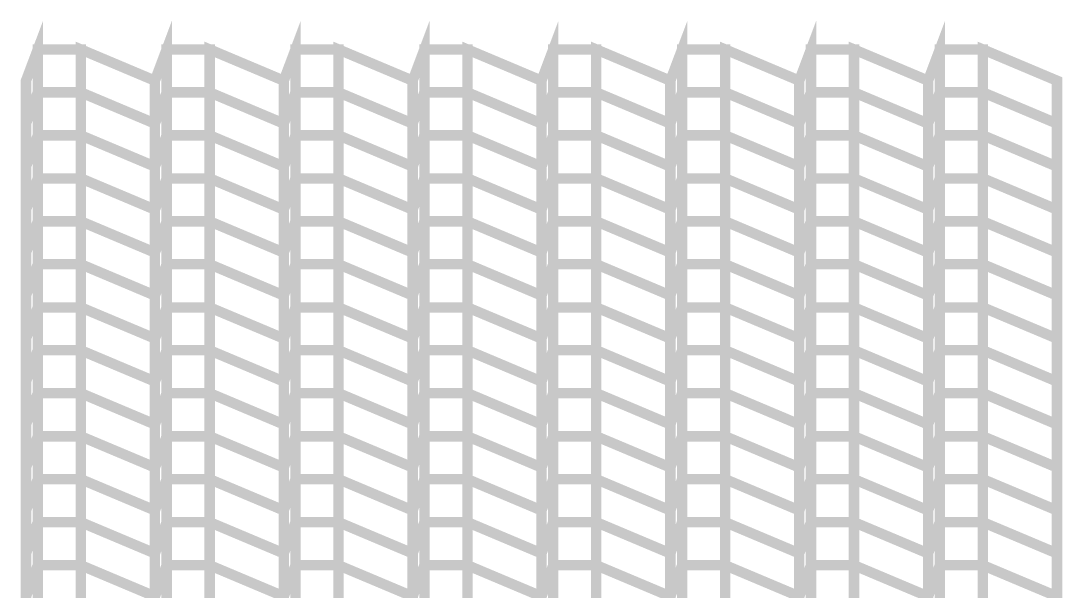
# Model space of a CAD drawing. Extents: x 0.5 to 10.7, y 0.3 to 10.6.
# Drawn here: x 7.471 to 8.863, y 9.803 to 10.565 of the extents above; entities that cross this region are included whole.
import ezdxf

# ---------------------------------------------------------------- set-up
doc = ezdxf.new("R2010")
doc.units = 0
doc.layers.get('0').update_dxf_attribs({"linetype": 'CONTINUOUS'})

msp = doc.modelspace()

# ---------------------------------------------------------------- linework, layer by layer
at = {"color": 0, "const_width": 0.013889}
for points in [[(7.47775, 10.4851), (7.49349, 10.5268), (7.49349, 10.4695), (7.47775, 10.4278), (7.47775, 10.4851)], [(7.65001, 10.4851), (7.66569, 10.5268), (7.66569, 10.4695), (7.65001, 10.4278), (7.65001, 10.4851)], [(7.82221, 10.4851), (7.83789, 10.5268), (7.83789, 10.4695), (7.82221, 10.4278), (7.82221, 10.4851)], [(7.99447, 10.4851), (8.01014, 10.5268), (8.01014, 10.4695), (7.99447, 10.4278), (7.99447, 10.4851)], [(8.16667, 10.4851), (8.18235, 10.5268), (8.18235, 10.4695), (8.16667, 10.4278), (8.16667, 10.4851)], [(8.33886, 10.4851), (8.3546, 10.5268), (8.3546, 10.4695), (8.33886, 10.4278), (8.33886, 10.4851)], [(8.51113, 10.4851), (8.52681, 10.5268), (8.52681, 10.4695), (8.51113, 10.4278), (8.51113, 10.4851)], [(8.68332, 10.4851), (8.699, 10.5268), (8.699, 10.4695), (8.68332, 10.4278), (8.68332, 10.4851)], [(7.551, 10.5268), (7.65001, 10.4851), (7.65001, 10.4278), (7.551, 10.4695), (7.551, 10.5268)], [(7.72319, 10.5268), (7.82221, 10.4851), (7.82221, 10.4278), (7.72319, 10.4695), (7.72319, 10.5268)], [(7.8954, 10.5268), (7.99447, 10.4851), (7.99447, 10.4278), (7.8954, 10.4695), (7.8954, 10.5268)], [(8.06765, 10.5268), (8.16667, 10.4851), (8.16667, 10.4278), (8.06765, 10.4695), (8.06765, 10.5268)], [(8.23986, 10.5268), (8.33886, 10.4851), (8.33886, 10.4278), (8.23986, 10.4695), (8.23986, 10.5268)], [(8.41211, 10.5268), (8.51113, 10.4851), (8.51113, 10.4278), (8.41211, 10.4695), (8.41211, 10.5268)], [(8.58431, 10.5268), (8.68332, 10.4851), (8.68332, 10.4278), (8.58431, 10.4695), (8.58431, 10.5268)], [(8.75651, 10.5268), (8.85558, 10.4851), (8.85558, 10.4278), (8.75651, 10.4695), (8.75651, 10.5268)], [(7.49349, 10.5268), (7.551, 10.5268), (7.551, 10.4695), (7.49349, 10.4695), (7.49349, 10.5268)], [(7.66569, 10.5268), (7.72319, 10.5268), (7.72319, 10.4695), (7.66569, 10.4695), (7.66569, 10.5268)], [(7.83789, 10.5268), (7.8954, 10.5268), (7.8954, 10.4695), (7.83789, 10.4695), (7.83789, 10.5268)], [(8.01014, 10.5268), (8.06765, 10.5268), (8.06765, 10.4695), (8.01014, 10.4695), (8.01014, 10.5268)], [(8.18235, 10.5268), (8.23986, 10.5268), (8.23986, 10.4695), (8.18235, 10.4695), (8.18235, 10.5268)], [(8.3546, 10.5268), (8.41211, 10.5268), (8.41211, 10.4695), (8.3546, 10.4695), (8.3546, 10.5268)], [(8.52681, 10.5268), (8.58431, 10.5268), (8.58431, 10.4695), (8.52681, 10.4695), (8.52681, 10.5268)], [(8.699, 10.5268), (8.75651, 10.5268), (8.75651, 10.4695), (8.699, 10.4695), (8.699, 10.5268)], [(7.47775, 10.4278), (7.49349, 10.4695), (7.49349, 10.4121), (7.47775, 10.3704), (7.47775, 10.4278)], [(7.65001, 10.4278), (7.66569, 10.4695), (7.66569, 10.4121), (7.65001, 10.3704), (7.65001, 10.4278)], [(7.82221, 10.4278), (7.83789, 10.4695), (7.83789, 10.4121), (7.82221, 10.3704), (7.82221, 10.4278)], [(7.99447, 10.4278), (8.01014, 10.4695), (8.01014, 10.4121), (7.99447, 10.3704), (7.99447, 10.4278)], [(8.16667, 10.4278), (8.18235, 10.4695), (8.18235, 10.4121), (8.16667, 10.3704), (8.16667, 10.4278)], [(8.33886, 10.4278), (8.3546, 10.4695), (8.3546, 10.4121), (8.33886, 10.3704), (8.33886, 10.4278)], [(8.51113, 10.4278), (8.52681, 10.4695), (8.52681, 10.4121), (8.51113, 10.3704), (8.51113, 10.4278)], [(8.68332, 10.4278), (8.699, 10.4695), (8.699, 10.4121), (8.68332, 10.3704), (8.68332, 10.4278)], [(7.551, 10.4695), (7.65001, 10.4278), (7.65001, 10.3704), (7.551, 10.4121), (7.551, 10.4695)], [(7.72319, 10.4695), (7.82221, 10.4278), (7.82221, 10.3704), (7.72319, 10.4121), (7.72319, 10.4695)], [(7.8954, 10.4695), (7.99447, 10.4278), (7.99447, 10.3704), (7.8954, 10.4121), (7.8954, 10.4695)], [(8.06765, 10.4695), (8.16667, 10.4278), (8.16667, 10.3704), (8.06765, 10.4121), (8.06765, 10.4695)], [(8.23986, 10.4695), (8.33886, 10.4278), (8.33886, 10.3704), (8.23986, 10.4121), (8.23986, 10.4695)], [(8.41211, 10.4695), (8.51113, 10.4278), (8.51113, 10.3704), (8.41211, 10.4121), (8.41211, 10.4695)], [(8.58431, 10.4695), (8.68332, 10.4278), (8.68332, 10.3704), (8.58431, 10.4121), (8.58431, 10.4695)], [(8.75651, 10.4695), (8.85558, 10.4278), (8.85558, 10.3704), (8.75651, 10.4121), (8.75651, 10.4695)], [(7.49349, 10.4695), (7.551, 10.4695), (7.551, 10.4121), (7.49349, 10.4121), (7.49349, 10.4695)], [(7.66569, 10.4695), (7.72319, 10.4695), (7.72319, 10.4121), (7.66569, 10.4121), (7.66569, 10.4695)], [(7.83789, 10.4695), (7.8954, 10.4695), (7.8954, 10.4121), (7.83789, 10.4121), (7.83789, 10.4695)], [(8.01014, 10.4695), (8.06765, 10.4695), (8.06765, 10.4121), (8.01014, 10.4121), (8.01014, 10.4695)], [(8.18235, 10.4695), (8.23986, 10.4695), (8.23986, 10.4121), (8.18235, 10.4121), (8.18235, 10.4695)], [(8.3546, 10.4695), (8.41211, 10.4695), (8.41211, 10.4121), (8.3546, 10.4121), (8.3546, 10.4695)], [(8.52681, 10.4695), (8.58431, 10.4695), (8.58431, 10.4121), (8.52681, 10.4121), (8.52681, 10.4695)], [(8.699, 10.4695), (8.75651, 10.4695), (8.75651, 10.4121), (8.699, 10.4121), (8.699, 10.4695)], [(7.47775, 10.3704), (7.49349, 10.4121), (7.49349, 10.3546), (7.47775, 10.3129), (7.47775, 10.3704)], [(7.65001, 10.3704), (7.66569, 10.4121), (7.66569, 10.3546), (7.65001, 10.3129), (7.65001, 10.3704)], [(7.82221, 10.3704), (7.83789, 10.4121), (7.83789, 10.3546), (7.82221, 10.3129), (7.82221, 10.3704)], [(7.99447, 10.3704), (8.01014, 10.4121), (8.01014, 10.3546), (7.99447, 10.3129), (7.99447, 10.3704)], [(8.16667, 10.3704), (8.18235, 10.4121), (8.18235, 10.3546), (8.16667, 10.3129), (8.16667, 10.3704)], [(8.33886, 10.3704), (8.3546, 10.4121), (8.3546, 10.3546), (8.33886, 10.3129), (8.33886, 10.3704)], [(8.51113, 10.3704), (8.52681, 10.4121), (8.52681, 10.3546), (8.51113, 10.3129), (8.51113, 10.3704)], [(8.68332, 10.3704), (8.699, 10.4121), (8.699, 10.3546), (8.68332, 10.3129), (8.68332, 10.3704)], [(7.49349, 10.4121), (7.551, 10.4121), (7.551, 10.3546), (7.49349, 10.3546), (7.49349, 10.4121)], [(7.551, 10.4121), (7.65001, 10.3704), (7.65001, 10.3129), (7.551, 10.3546), (7.551, 10.4121)], [(7.66569, 10.4121), (7.72319, 10.4121), (7.72319, 10.3546), (7.66569, 10.3546), (7.66569, 10.4121)], [(7.72319, 10.4121), (7.82221, 10.3704), (7.82221, 10.3129), (7.72319, 10.3546), (7.72319, 10.4121)], [(7.83789, 10.4121), (7.8954, 10.4121), (7.8954, 10.3546), (7.83789, 10.3546), (7.83789, 10.4121)], [(7.8954, 10.4121), (7.99447, 10.3704), (7.99447, 10.3129), (7.8954, 10.3546), (7.8954, 10.4121)], [(8.01014, 10.4121), (8.06765, 10.4121), (8.06765, 10.3546), (8.01014, 10.3546), (8.01014, 10.4121)], [(8.06765, 10.4121), (8.16667, 10.3704), (8.16667, 10.3129), (8.06765, 10.3546), (8.06765, 10.4121)], [(8.18235, 10.4121), (8.23986, 10.4121), (8.23986, 10.3546), (8.18235, 10.3546), (8.18235, 10.4121)], [(8.23986, 10.4121), (8.33886, 10.3704), (8.33886, 10.3129), (8.23986, 10.3546), (8.23986, 10.4121)], [(8.3546, 10.4121), (8.41211, 10.4121), (8.41211, 10.3546), (8.3546, 10.3546), (8.3546, 10.4121)], [(8.41211, 10.4121), (8.51113, 10.3704), (8.51113, 10.3129), (8.41211, 10.3546), (8.41211, 10.4121)], [(8.52681, 10.4121), (8.58431, 10.4121), (8.58431, 10.3546), (8.52681, 10.3546), (8.52681, 10.4121)], [(8.58431, 10.4121), (8.68332, 10.3704), (8.68332, 10.3129), (8.58431, 10.3546), (8.58431, 10.4121)], [(8.699, 10.4121), (8.75651, 10.4121), (8.75651, 10.3546), (8.699, 10.3546), (8.699, 10.4121)], [(8.75651, 10.4121), (8.85558, 10.3704), (8.85558, 10.3129), (8.75651, 10.3546), (8.75651, 10.4121)], [(7.47775, 10.3129), (7.49349, 10.3546), (7.49349, 10.2972), (7.47775, 10.2555), (7.47775, 10.3129)], [(7.65001, 10.3129), (7.66569, 10.3546), (7.66569, 10.2972), (7.65001, 10.2555), (7.65001, 10.3129)], [(7.82221, 10.3129), (7.83789, 10.3546), (7.83789, 10.2972), (7.82221, 10.2555), (7.82221, 10.3129)], [(7.99447, 10.3129), (8.01014, 10.3546), (8.01014, 10.2972), (7.99447, 10.2555), (7.99447, 10.3129)], [(8.16667, 10.3129), (8.18235, 10.3546), (8.18235, 10.2972), (8.16667, 10.2555), (8.16667, 10.3129)], [(8.33886, 10.3129), (8.3546, 10.3546), (8.3546, 10.2972), (8.33886, 10.2555), (8.33886, 10.3129)], [(8.51113, 10.3129), (8.52681, 10.3546), (8.52681, 10.2972), (8.51113, 10.2555), (8.51113, 10.3129)], [(8.68332, 10.3129), (8.699, 10.3546), (8.699, 10.2972), (8.68332, 10.2555), (8.68332, 10.3129)], [(7.49349, 10.3546), (7.551, 10.3546), (7.551, 10.2972), (7.49349, 10.2972), (7.49349, 10.3546)], [(7.551, 10.3546), (7.65001, 10.3129), (7.65001, 10.2555), (7.551, 10.2972), (7.551, 10.3546)], [(7.66569, 10.3546), (7.72319, 10.3546), (7.72319, 10.2972), (7.66569, 10.2972), (7.66569, 10.3546)], [(7.72319, 10.3546), (7.82221, 10.3129), (7.82221, 10.2555), (7.72319, 10.2972), (7.72319, 10.3546)], [(7.83789, 10.3546), (7.8954, 10.3546), (7.8954, 10.2972), (7.83789, 10.2972), (7.83789, 10.3546)], [(7.8954, 10.3546), (7.99447, 10.3129), (7.99447, 10.2555), (7.8954, 10.2972), (7.8954, 10.3546)], [(8.01014, 10.3546), (8.06765, 10.3546), (8.06765, 10.2972), (8.01014, 10.2972), (8.01014, 10.3546)], [(8.06765, 10.3546), (8.16667, 10.3129), (8.16667, 10.2555), (8.06765, 10.2972), (8.06765, 10.3546)], [(8.18235, 10.3546), (8.23986, 10.3546), (8.23986, 10.2972), (8.18235, 10.2972), (8.18235, 10.3546)], [(8.23986, 10.3546), (8.33886, 10.3129), (8.33886, 10.2555), (8.23986, 10.2972), (8.23986, 10.3546)], [(8.3546, 10.3546), (8.41211, 10.3546), (8.41211, 10.2972), (8.3546, 10.2972), (8.3546, 10.3546)], [(8.41211, 10.3546), (8.51113, 10.3129), (8.51113, 10.2555), (8.41211, 10.2972), (8.41211, 10.3546)], [(8.52681, 10.3546), (8.58431, 10.3546), (8.58431, 10.2972), (8.52681, 10.2972), (8.52681, 10.3546)], [(8.58431, 10.3546), (8.68332, 10.3129), (8.68332, 10.2555), (8.58431, 10.2972), (8.58431, 10.3546)], [(8.699, 10.3546), (8.75651, 10.3546), (8.75651, 10.2972), (8.699, 10.2972), (8.699, 10.3546)], [(8.75651, 10.3546), (8.85558, 10.3129), (8.85558, 10.2555), (8.75651, 10.2972), (8.75651, 10.3546)], [(7.47775, 10.2555), (7.49349, 10.2972), (7.49349, 10.2399), (7.47775, 10.1982), (7.47775, 10.2555)], [(7.65001, 10.2555), (7.66569, 10.2972), (7.66569, 10.2399), (7.65001, 10.1982), (7.65001, 10.2555)], [(7.82221, 10.2555), (7.83789, 10.2972), (7.83789, 10.2399), (7.82221, 10.1982), (7.82221, 10.2555)], [(7.99447, 10.2555), (8.01014, 10.2972), (8.01014, 10.2399), (7.99447, 10.1982), (7.99447, 10.2555)], [(8.16667, 10.2555), (8.18235, 10.2972), (8.18235, 10.2399), (8.16667, 10.1982), (8.16667, 10.2555)], [(8.33886, 10.2555), (8.3546, 10.2972), (8.3546, 10.2399), (8.33886, 10.1982), (8.33886, 10.2555)], [(8.51113, 10.2555), (8.52681, 10.2972), (8.52681, 10.2399), (8.51113, 10.1982), (8.51113, 10.2555)], [(8.68332, 10.2555), (8.699, 10.2972), (8.699, 10.2399), (8.68332, 10.1982), (8.68332, 10.2555)], [(7.49349, 10.2972), (7.551, 10.2972), (7.551, 10.2399), (7.49349, 10.2399), (7.49349, 10.2972)], [(7.551, 10.2972), (7.65001, 10.2555), (7.65001, 10.1982), (7.551, 10.2399), (7.551, 10.2972)], [(7.66569, 10.2972), (7.72319, 10.2972), (7.72319, 10.2399), (7.66569, 10.2399), (7.66569, 10.2972)], [(7.72319, 10.2972), (7.82221, 10.2555), (7.82221, 10.1982), (7.72319, 10.2399), (7.72319, 10.2972)], [(7.83789, 10.2972), (7.8954, 10.2972), (7.8954, 10.2399), (7.83789, 10.2399), (7.83789, 10.2972)], [(7.8954, 10.2972), (7.99447, 10.2555), (7.99447, 10.1982), (7.8954, 10.2399), (7.8954, 10.2972)], [(8.01014, 10.2972), (8.06765, 10.2972), (8.06765, 10.2399), (8.01014, 10.2399), (8.01014, 10.2972)], [(8.06765, 10.2972), (8.16667, 10.2555), (8.16667, 10.1982), (8.06765, 10.2399), (8.06765, 10.2972)], [(8.18235, 10.2972), (8.23986, 10.2972), (8.23986, 10.2399), (8.18235, 10.2399), (8.18235, 10.2972)], [(8.23986, 10.2972), (8.33886, 10.2555), (8.33886, 10.1982), (8.23986, 10.2399), (8.23986, 10.2972)], [(8.3546, 10.2972), (8.41211, 10.2972), (8.41211, 10.2399), (8.3546, 10.2399), (8.3546, 10.2972)], [(8.41211, 10.2972), (8.51113, 10.2555), (8.51113, 10.1982), (8.41211, 10.2399), (8.41211, 10.2972)], [(8.52681, 10.2972), (8.58431, 10.2972), (8.58431, 10.2399), (8.52681, 10.2399), (8.52681, 10.2972)], [(8.58431, 10.2972), (8.68332, 10.2555), (8.68332, 10.1982), (8.58431, 10.2399), (8.58431, 10.2972)], [(8.699, 10.2972), (8.75651, 10.2972), (8.75651, 10.2399), (8.699, 10.2399), (8.699, 10.2972)], [(8.75651, 10.2972), (8.85558, 10.2555), (8.85558, 10.1982), (8.75651, 10.2399), (8.75651, 10.2972)], [(7.47775, 10.1982), (7.49349, 10.2399), (7.49349, 10.1823), (7.47775, 10.1407), (7.47775, 10.1982)], [(7.65001, 10.1982), (7.66569, 10.2399), (7.66569, 10.1823), (7.65001, 10.1407), (7.65001, 10.1982)], [(7.82221, 10.1982), (7.83789, 10.2399), (7.83789, 10.1823), (7.82221, 10.1407), (7.82221, 10.1982)], [(7.99447, 10.1982), (8.01014, 10.2399), (8.01014, 10.1823), (7.99447, 10.1407), (7.99447, 10.1982)], [(8.16667, 10.1982), (8.18235, 10.2399), (8.18235, 10.1823), (8.16667, 10.1407), (8.16667, 10.1982)], [(8.33886, 10.1982), (8.3546, 10.2399), (8.3546, 10.1823), (8.33886, 10.1407), (8.33886, 10.1982)], [(8.51113, 10.1982), (8.52681, 10.2399), (8.52681, 10.1823), (8.51113, 10.1407), (8.51113, 10.1982)], [(8.68332, 10.1982), (8.699, 10.2399), (8.699, 10.1823), (8.68332, 10.1407), (8.68332, 10.1982)], [(7.49349, 10.2399), (7.551, 10.2399), (7.551, 10.1823), (7.49349, 10.1823), (7.49349, 10.2399)], [(7.551, 10.2399), (7.65001, 10.1982), (7.65001, 10.1407), (7.551, 10.1823), (7.551, 10.2399)], [(7.66569, 10.2399), (7.72319, 10.2399), (7.72319, 10.1823), (7.66569, 10.1823), (7.66569, 10.2399)], [(7.72319, 10.2399), (7.82221, 10.1982), (7.82221, 10.1407), (7.72319, 10.1823), (7.72319, 10.2399)], [(7.83789, 10.2399), (7.8954, 10.2399), (7.8954, 10.1823), (7.83789, 10.1823), (7.83789, 10.2399)], [(7.8954, 10.2399), (7.99447, 10.1982), (7.99447, 10.1407), (7.8954, 10.1823), (7.8954, 10.2399)], [(8.01014, 10.2399), (8.06765, 10.2399), (8.06765, 10.1823), (8.01014, 10.1823), (8.01014, 10.2399)], [(8.06765, 10.2399), (8.16667, 10.1982), (8.16667, 10.1407), (8.06765, 10.1823), (8.06765, 10.2399)], [(8.18235, 10.2399), (8.23986, 10.2399), (8.23986, 10.1823), (8.18235, 10.1823), (8.18235, 10.2399)], [(8.23986, 10.2399), (8.33886, 10.1982), (8.33886, 10.1407), (8.23986, 10.1823), (8.23986, 10.2399)], [(8.3546, 10.2399), (8.41211, 10.2399), (8.41211, 10.1823), (8.3546, 10.1823), (8.3546, 10.2399)], [(8.41211, 10.2399), (8.51113, 10.1982), (8.51113, 10.1407), (8.41211, 10.1823), (8.41211, 10.2399)], [(8.52681, 10.2399), (8.58431, 10.2399), (8.58431, 10.1823), (8.52681, 10.1823), (8.52681, 10.2399)], [(8.58431, 10.2399), (8.68332, 10.1982), (8.68332, 10.1407), (8.58431, 10.1823), (8.58431, 10.2399)], [(8.699, 10.2399), (8.75651, 10.2399), (8.75651, 10.1823), (8.699, 10.1823), (8.699, 10.2399)], [(8.75651, 10.2399), (8.85558, 10.1982), (8.85558, 10.1407), (8.75651, 10.1823), (8.75651, 10.2399)], [(7.47775, 10.1407), (7.49349, 10.1823), (7.49349, 10.125), (7.47775, 10.0833), (7.47775, 10.1407)], [(7.65001, 10.1407), (7.66569, 10.1823), (7.66569, 10.125), (7.65001, 10.0833), (7.65001, 10.1407)], [(7.82221, 10.1407), (7.83789, 10.1823), (7.83789, 10.125), (7.82221, 10.0833), (7.82221, 10.1407)], [(7.99447, 10.1407), (8.01014, 10.1823), (8.01014, 10.125), (7.99447, 10.0833), (7.99447, 10.1407)], [(8.16667, 10.1407), (8.18235, 10.1823), (8.18235, 10.125), (8.16667, 10.0833), (8.16667, 10.1407)], [(8.33886, 10.1407), (8.3546, 10.1823), (8.3546, 10.125), (8.33886, 10.0833), (8.33886, 10.1407)], [(8.51113, 10.1407), (8.52681, 10.1823), (8.52681, 10.125), (8.51113, 10.0833), (8.51113, 10.1407)], [(8.68332, 10.1407), (8.699, 10.1823), (8.699, 10.125), (8.68332, 10.0833), (8.68332, 10.1407)], [(7.49349, 10.1823), (7.551, 10.1823), (7.551, 10.125), (7.49349, 10.125), (7.49349, 10.1823)], [(7.551, 10.1823), (7.65001, 10.1407), (7.65001, 10.0833), (7.551, 10.125), (7.551, 10.1823)], [(7.66569, 10.1823), (7.72319, 10.1823), (7.72319, 10.125), (7.66569, 10.125), (7.66569, 10.1823)], [(7.72319, 10.1823), (7.82221, 10.1407), (7.82221, 10.0833), (7.72319, 10.125), (7.72319, 10.1823)], [(7.83789, 10.1823), (7.8954, 10.1823), (7.8954, 10.125), (7.83789, 10.125), (7.83789, 10.1823)], [(7.8954, 10.1823), (7.99447, 10.1407), (7.99447, 10.0833), (7.8954, 10.125), (7.8954, 10.1823)], [(8.01014, 10.1823), (8.06765, 10.1823), (8.06765, 10.125), (8.01014, 10.125), (8.01014, 10.1823)], [(8.06765, 10.1823), (8.16667, 10.1407), (8.16667, 10.0833), (8.06765, 10.125), (8.06765, 10.1823)], [(8.18235, 10.1823), (8.23986, 10.1823), (8.23986, 10.125), (8.18235, 10.125), (8.18235, 10.1823)], [(8.23986, 10.1823), (8.33886, 10.1407), (8.33886, 10.0833), (8.23986, 10.125), (8.23986, 10.1823)], [(8.3546, 10.1823), (8.41211, 10.1823), (8.41211, 10.125), (8.3546, 10.125), (8.3546, 10.1823)], [(8.41211, 10.1823), (8.51113, 10.1407), (8.51113, 10.0833), (8.41211, 10.125), (8.41211, 10.1823)], [(8.52681, 10.1823), (8.58431, 10.1823), (8.58431, 10.125), (8.52681, 10.125), (8.52681, 10.1823)], [(8.58431, 10.1823), (8.68332, 10.1407), (8.68332, 10.0833), (8.58431, 10.125), (8.58431, 10.1823)], [(8.699, 10.1823), (8.75651, 10.1823), (8.75651, 10.125), (8.699, 10.125), (8.699, 10.1823)], [(8.75651, 10.1823), (8.85558, 10.1407), (8.85558, 10.0833), (8.75651, 10.125), (8.75651, 10.1823)], [(7.47775, 10.0833), (7.49349, 10.125), (7.49349, 10.0677), (7.47775, 10.026), (7.47775, 10.0833)], [(7.65001, 10.0833), (7.66569, 10.125), (7.66569, 10.0677), (7.65001, 10.026), (7.65001, 10.0833)], [(7.82221, 10.0833), (7.83789, 10.125), (7.83789, 10.0677), (7.82221, 10.026), (7.82221, 10.0833)], [(7.99447, 10.0833), (8.01014, 10.125), (8.01014, 10.0677), (7.99447, 10.026), (7.99447, 10.0833)], [(8.16667, 10.0833), (8.18235, 10.125), (8.18235, 10.0677), (8.16667, 10.026), (8.16667, 10.0833)], [(8.33886, 10.0833), (8.3546, 10.125), (8.3546, 10.0677), (8.33886, 10.026), (8.33886, 10.0833)], [(8.51113, 10.0833), (8.52681, 10.125), (8.52681, 10.0677), (8.51113, 10.026), (8.51113, 10.0833)], [(8.68332, 10.0833), (8.699, 10.125), (8.699, 10.0677), (8.68332, 10.026), (8.68332, 10.0833)], [(7.49349, 10.125), (7.551, 10.125), (7.551, 10.0677), (7.49349, 10.0677), (7.49349, 10.125)], [(7.551, 10.125), (7.65001, 10.0833), (7.65001, 10.026), (7.551, 10.0677), (7.551, 10.125)], [(7.66569, 10.125), (7.72319, 10.125), (7.72319, 10.0677), (7.66569, 10.0677), (7.66569, 10.125)], [(7.72319, 10.125), (7.82221, 10.0833), (7.82221, 10.026), (7.72319, 10.0677), (7.72319, 10.125)], [(7.83789, 10.125), (7.8954, 10.125), (7.8954, 10.0677), (7.83789, 10.0677), (7.83789, 10.125)], [(7.8954, 10.125), (7.99447, 10.0833), (7.99447, 10.026), (7.8954, 10.0677), (7.8954, 10.125)], [(8.01014, 10.125), (8.06765, 10.125), (8.06765, 10.0677), (8.01014, 10.0677), (8.01014, 10.125)], [(8.06765, 10.125), (8.16667, 10.0833), (8.16667, 10.026), (8.06765, 10.0677), (8.06765, 10.125)], [(8.18235, 10.125), (8.23986, 10.125), (8.23986, 10.0677), (8.18235, 10.0677), (8.18235, 10.125)], [(8.23986, 10.125), (8.33886, 10.0833), (8.33886, 10.026), (8.23986, 10.0677), (8.23986, 10.125)], [(8.3546, 10.125), (8.41211, 10.125), (8.41211, 10.0677), (8.3546, 10.0677), (8.3546, 10.125)], [(8.41211, 10.125), (8.51113, 10.0833), (8.51113, 10.026), (8.41211, 10.0677), (8.41211, 10.125)], [(8.52681, 10.125), (8.58431, 10.125), (8.58431, 10.0677), (8.52681, 10.0677), (8.52681, 10.125)], [(8.58431, 10.125), (8.68332, 10.0833), (8.68332, 10.026), (8.58431, 10.0677), (8.58431, 10.125)], [(8.699, 10.125), (8.75651, 10.125), (8.75651, 10.0677), (8.699, 10.0677), (8.699, 10.125)], [(8.75651, 10.125), (8.85558, 10.0833), (8.85558, 10.026), (8.75651, 10.0677), (8.75651, 10.125)], [(7.47775, 10.026), (7.49349, 10.0677), (7.49349, 10.0101), (7.47775, 9.96847), (7.47775, 10.026)], [(7.65001, 10.026), (7.66569, 10.0677), (7.66569, 10.0101), (7.65001, 9.96847), (7.65001, 10.026)], [(7.82221, 10.026), (7.83789, 10.0677), (7.83789, 10.0101), (7.82221, 9.96847), (7.82221, 10.026)], [(7.99447, 10.026), (8.01014, 10.0677), (8.01014, 10.0101), (7.99447, 9.96847), (7.99447, 10.026)], [(8.16667, 10.026), (8.18235, 10.0677), (8.18235, 10.0101), (8.16667, 9.96847), (8.16667, 10.026)], [(8.33886, 10.026), (8.3546, 10.0677), (8.3546, 10.0101), (8.33886, 9.96847), (8.33886, 10.026)], [(8.51113, 10.026), (8.52681, 10.0677), (8.52681, 10.0101), (8.51113, 9.96847), (8.51113, 10.026)], [(8.68332, 10.026), (8.699, 10.0677), (8.699, 10.0101), (8.68332, 9.96847), (8.68332, 10.026)], [(7.551, 10.0677), (7.65001, 10.026), (7.65001, 9.96847), (7.551, 10.0101), (7.551, 10.0677)], [(7.72319, 10.0677), (7.82221, 10.026), (7.82221, 9.96847), (7.72319, 10.0101), (7.72319, 10.0677)], [(7.8954, 10.0677), (7.99447, 10.026), (7.99447, 9.96847), (7.8954, 10.0101), (7.8954, 10.0677)], [(8.06765, 10.0677), (8.16667, 10.026), (8.16667, 9.96847), (8.06765, 10.0101), (8.06765, 10.0677)], [(8.23986, 10.0677), (8.33886, 10.026), (8.33886, 9.96847), (8.23986, 10.0101), (8.23986, 10.0677)], [(8.41211, 10.0677), (8.51113, 10.026), (8.51113, 9.96847), (8.41211, 10.0101), (8.41211, 10.0677)], [(8.58431, 10.0677), (8.68332, 10.026), (8.68332, 9.96847), (8.58431, 10.0101), (8.58431, 10.0677)], [(8.75651, 10.0677), (8.85558, 10.026), (8.85558, 9.96847), (8.75651, 10.0101), (8.75651, 10.0677)], [(7.49349, 10.0677), (7.551, 10.0677), (7.551, 10.0101), (7.49349, 10.0101), (7.49349, 10.0677)], [(7.66569, 10.0677), (7.72319, 10.0677), (7.72319, 10.0101), (7.66569, 10.0101), (7.66569, 10.0677)], [(7.83789, 10.0677), (7.8954, 10.0677), (7.8954, 10.0101), (7.83789, 10.0101), (7.83789, 10.0677)], [(8.01014, 10.0677), (8.06765, 10.0677), (8.06765, 10.0101), (8.01014, 10.0101), (8.01014, 10.0677)], [(8.18235, 10.0677), (8.23986, 10.0677), (8.23986, 10.0101), (8.18235, 10.0101), (8.18235, 10.0677)], [(8.3546, 10.0677), (8.41211, 10.0677), (8.41211, 10.0101), (8.3546, 10.0101), (8.3546, 10.0677)], [(8.52681, 10.0677), (8.58431, 10.0677), (8.58431, 10.0101), (8.52681, 10.0101), (8.52681, 10.0677)], [(8.699, 10.0677), (8.75651, 10.0677), (8.75651, 10.0101), (8.699, 10.0101), (8.699, 10.0677)], [(7.65001, 9.96847), (7.66569, 10.0101), (7.66569, 9.95281), (7.65001, 9.91114), (7.65001, 9.96847)], [(7.82221, 9.96847), (7.83789, 10.0101), (7.83789, 9.95281), (7.82221, 9.91114), (7.82221, 9.96847)], [(7.99447, 9.96847), (8.01014, 10.0101), (8.01014, 9.95281), (7.99447, 9.91114), (7.99447, 9.96847)], [(8.16667, 9.96847), (8.18235, 10.0101), (8.18235, 9.95281), (8.16667, 9.91114), (8.16667, 9.96847)], [(8.51113, 9.96847), (8.52681, 10.0101), (8.52681, 9.95281), (8.51113, 9.91114), (8.51113, 9.96847)], [(8.68332, 9.96847), (8.699, 10.0101), (8.699, 9.95281), (8.68332, 9.91114), (8.68332, 9.96847)], [(7.47775, 9.96847), (7.49349, 10.0101), (7.49349, 9.95281), (7.47775, 9.91114), (7.47775, 9.96847)], [(8.33886, 9.96847), (8.3546, 10.0101), (8.3546, 9.95281), (8.33886, 9.91114), (8.33886, 9.96847)], [(7.551, 10.0101), (7.65001, 9.96847), (7.65001, 9.91114), (7.551, 9.95281), (7.551, 10.0101)], [(7.72319, 10.0101), (7.82221, 9.96847), (7.82221, 9.91114), (7.72319, 9.95281), (7.72319, 10.0101)], [(7.8954, 10.0101), (7.99447, 9.96847), (7.99447, 9.91114), (7.8954, 9.95281), (7.8954, 10.0101)], [(8.06765, 10.0101), (8.16667, 9.96847), (8.16667, 9.91114), (8.06765, 9.95281), (8.06765, 10.0101)], [(8.23986, 10.0101), (8.33886, 9.96847), (8.33886, 9.91114), (8.23986, 9.95281), (8.23986, 10.0101)], [(8.41211, 10.0101), (8.51113, 9.96847), (8.51113, 9.91114), (8.41211, 9.95281), (8.41211, 10.0101)], [(8.58431, 10.0101), (8.68332, 9.96847), (8.68332, 9.91114), (8.58431, 9.95281), (8.58431, 10.0101)], [(8.75651, 10.0101), (8.85558, 9.96847), (8.85558, 9.91114), (8.75651, 9.95281), (8.75651, 10.0101)], [(7.49349, 10.0101), (7.551, 10.0101), (7.551, 9.95281), (7.49349, 9.95281), (7.49349, 10.0101)], [(7.66569, 10.0101), (7.72319, 10.0101), (7.72319, 9.95281), (7.66569, 9.95281), (7.66569, 10.0101)], [(7.83789, 10.0101), (7.8954, 10.0101), (7.8954, 9.95281), (7.83789, 9.95281), (7.83789, 10.0101)], [(8.01014, 10.0101), (8.06765, 10.0101), (8.06765, 9.95281), (8.01014, 9.95281), (8.01014, 10.0101)], [(8.18235, 10.0101), (8.23986, 10.0101), (8.23986, 9.95281), (8.18235, 9.95281), (8.18235, 10.0101)], [(8.3546, 10.0101), (8.41211, 10.0101), (8.41211, 9.95281), (8.3546, 9.95281), (8.3546, 10.0101)], [(8.52681, 10.0101), (8.58431, 10.0101), (8.58431, 9.95281), (8.52681, 9.95281), (8.52681, 10.0101)], [(8.699, 10.0101), (8.75651, 10.0101), (8.75651, 9.95281), (8.699, 9.95281), (8.699, 10.0101)], [(7.47775, 9.91114), (7.49349, 9.95281), (7.49349, 9.8954), (7.47775, 9.85374), (7.47775, 9.91114)], [(7.65001, 9.91114), (7.66569, 9.95281), (7.66569, 9.8954), (7.65001, 9.85374), (7.65001, 9.91114)], [(7.82221, 9.91114), (7.83789, 9.95281), (7.83789, 9.8954), (7.82221, 9.85374), (7.82221, 9.91114)], [(7.99447, 9.91114), (8.01014, 9.95281), (8.01014, 9.8954), (7.99447, 9.85374), (7.99447, 9.91114)], [(8.16667, 9.91114), (8.18235, 9.95281), (8.18235, 9.8954), (8.16667, 9.85374), (8.16667, 9.91114)], [(8.33886, 9.91114), (8.3546, 9.95281), (8.3546, 9.8954), (8.33886, 9.85374), (8.33886, 9.91114)], [(8.51113, 9.91114), (8.52681, 9.95281), (8.52681, 9.8954), (8.51113, 9.85374), (8.51113, 9.91114)], [(8.68332, 9.91114), (8.699, 9.95281), (8.699, 9.8954), (8.68332, 9.85374), (8.68332, 9.91114)], [(7.49349, 9.95281), (7.551, 9.95281), (7.551, 9.8954), (7.49349, 9.8954), (7.49349, 9.95281)], [(7.551, 9.95281), (7.65001, 9.91114), (7.65001, 9.85374), (7.551, 9.8954), (7.551, 9.95281)], [(7.66569, 9.95281), (7.72319, 9.95281), (7.72319, 9.8954), (7.66569, 9.8954), (7.66569, 9.95281)], [(7.72319, 9.95281), (7.82221, 9.91114), (7.82221, 9.85374), (7.72319, 9.8954), (7.72319, 9.95281)], [(7.83789, 9.95281), (7.8954, 9.95281), (7.8954, 9.8954), (7.83789, 9.8954), (7.83789, 9.95281)], [(7.8954, 9.95281), (7.99447, 9.91114), (7.99447, 9.85374), (7.8954, 9.8954), (7.8954, 9.95281)], [(8.01014, 9.95281), (8.06765, 9.95281), (8.06765, 9.8954), (8.01014, 9.8954), (8.01014, 9.95281)], [(8.06765, 9.95281), (8.16667, 9.91114), (8.16667, 9.85374), (8.06765, 9.8954), (8.06765, 9.95281)], [(8.18235, 9.95281), (8.23986, 9.95281), (8.23986, 9.8954), (8.18235, 9.8954), (8.18235, 9.95281)], [(8.23986, 9.95281), (8.33886, 9.91114), (8.33886, 9.85374), (8.23986, 9.8954), (8.23986, 9.95281)], [(8.3546, 9.95281), (8.41211, 9.95281), (8.41211, 9.8954), (8.3546, 9.8954), (8.3546, 9.95281)], [(8.41211, 9.95281), (8.51113, 9.91114), (8.51113, 9.85374), (8.41211, 9.8954), (8.41211, 9.95281)], [(8.52681, 9.95281), (8.58431, 9.95281), (8.58431, 9.8954), (8.52681, 9.8954), (8.52681, 9.95281)], [(8.58431, 9.95281), (8.68332, 9.91114), (8.68332, 9.85374), (8.58431, 9.8954), (8.58431, 9.95281)], [(8.699, 9.95281), (8.75651, 9.95281), (8.75651, 9.8954), (8.699, 9.8954), (8.699, 9.95281)], [(8.75651, 9.95281), (8.85558, 9.91114), (8.85558, 9.85374), (8.75651, 9.8954), (8.75651, 9.95281)], [(7.47775, 9.85374), (7.49349, 9.8954), (7.49349, 9.83789), (7.47775, 9.79622), (7.47775, 9.85374)], [(7.65001, 9.85374), (7.66569, 9.8954), (7.66569, 9.83789), (7.65001, 9.79622), (7.65001, 9.85374)], [(7.82221, 9.85374), (7.83789, 9.8954), (7.83789, 9.83789), (7.82221, 9.79622), (7.82221, 9.85374)], [(7.99447, 9.85374), (8.01014, 9.8954), (8.01014, 9.83789), (7.99447, 9.79622), (7.99447, 9.85374)], [(8.16667, 9.85374), (8.18235, 9.8954), (8.18235, 9.83789), (8.16667, 9.79622), (8.16667, 9.85374)], [(8.33886, 9.85374), (8.3546, 9.8954), (8.3546, 9.83789), (8.33886, 9.79622), (8.33886, 9.85374)], [(8.51113, 9.85374), (8.52681, 9.8954), (8.52681, 9.83789), (8.51113, 9.79622), (8.51113, 9.85374)], [(8.68332, 9.85374), (8.699, 9.8954), (8.699, 9.83789), (8.68332, 9.79622), (8.68332, 9.85374)], [(7.49349, 9.8954), (7.551, 9.8954), (7.551, 9.83789), (7.49349, 9.83789), (7.49349, 9.8954)], [(7.551, 9.8954), (7.65001, 9.85374), (7.65001, 9.79622), (7.551, 9.83789), (7.551, 9.8954)], [(7.66569, 9.8954), (7.72319, 9.8954), (7.72319, 9.83789), (7.66569, 9.83789), (7.66569, 9.8954)], [(7.72319, 9.8954), (7.82221, 9.85374), (7.82221, 9.79622), (7.72319, 9.83789), (7.72319, 9.8954)], [(7.83789, 9.8954), (7.8954, 9.8954), (7.8954, 9.83789), (7.83789, 9.83789), (7.83789, 9.8954)], [(7.8954, 9.8954), (7.99447, 9.85374), (7.99447, 9.79622), (7.8954, 9.83789), (7.8954, 9.8954)], [(8.01014, 9.8954), (8.06765, 9.8954), (8.06765, 9.83789), (8.01014, 9.83789), (8.01014, 9.8954)], [(8.06765, 9.8954), (8.16667, 9.85374), (8.16667, 9.79622), (8.06765, 9.83789), (8.06765, 9.8954)], [(8.18235, 9.8954), (8.23986, 9.8954), (8.23986, 9.83789), (8.18235, 9.83789), (8.18235, 9.8954)], [(8.23986, 9.8954), (8.33886, 9.85374), (8.33886, 9.79622), (8.23986, 9.83789), (8.23986, 9.8954)], [(8.3546, 9.8954), (8.41211, 9.8954), (8.41211, 9.83789), (8.3546, 9.83789), (8.3546, 9.8954)], [(8.41211, 9.8954), (8.51113, 9.85374), (8.51113, 9.79622), (8.41211, 9.83789), (8.41211, 9.8954)], [(8.52681, 9.8954), (8.58431, 9.8954), (8.58431, 9.83789), (8.52681, 9.83789), (8.52681, 9.8954)], [(8.58431, 9.8954), (8.68332, 9.85374), (8.68332, 9.79622), (8.58431, 9.83789), (8.58431, 9.8954)], [(8.699, 9.8954), (8.75651, 9.8954), (8.75651, 9.83789), (8.699, 9.83789), (8.699, 9.8954)], [(8.75651, 9.8954), (8.85558, 9.85374), (8.85558, 9.79622), (8.75651, 9.83789), (8.75651, 9.8954)], [(7.47775, 9.79622), (7.49349, 9.83789), (7.49349, 9.78054), (7.47775, 9.73887), (7.47775, 9.79622)], [(7.65001, 9.79622), (7.66569, 9.83789), (7.66569, 9.78054), (7.65001, 9.73887), (7.65001, 9.79622)], [(7.82221, 9.79622), (7.83789, 9.83789), (7.83789, 9.78054), (7.82221, 9.73887), (7.82221, 9.79622)], [(7.99447, 9.79622), (8.01014, 9.83789), (8.01014, 9.78054), (7.99447, 9.73887), (7.99447, 9.79622)], [(8.16667, 9.79622), (8.18235, 9.83789), (8.18235, 9.78054), (8.16667, 9.73887), (8.16667, 9.79622)], [(8.33886, 9.79622), (8.3546, 9.83789), (8.3546, 9.78054), (8.33886, 9.73887), (8.33886, 9.79622)], [(8.51113, 9.79622), (8.52681, 9.83789), (8.52681, 9.78054), (8.51113, 9.73887), (8.51113, 9.79622)], [(8.68332, 9.79622), (8.699, 9.83789), (8.699, 9.78054), (8.68332, 9.73887), (8.68332, 9.79622)], [(7.49349, 9.83789), (7.551, 9.83789), (7.551, 9.78054), (7.49349, 9.78054), (7.49349, 9.83789)], [(7.551, 9.83789), (7.65001, 9.79622), (7.65001, 9.73887), (7.551, 9.78054), (7.551, 9.83789)], [(7.66569, 9.83789), (7.72319, 9.83789), (7.72319, 9.78054), (7.66569, 9.78054), (7.66569, 9.83789)], [(7.72319, 9.83789), (7.82221, 9.79622), (7.82221, 9.73887), (7.72319, 9.78054), (7.72319, 9.83789)], [(7.83789, 9.83789), (7.8954, 9.83789), (7.8954, 9.78054), (7.83789, 9.78054), (7.83789, 9.83789)], [(7.8954, 9.83789), (7.99447, 9.79622), (7.99447, 9.73887), (7.8954, 9.78054), (7.8954, 9.83789)], [(8.01014, 9.83789), (8.06765, 9.83789), (8.06765, 9.78054), (8.01014, 9.78054), (8.01014, 9.83789)], [(8.06765, 9.83789), (8.16667, 9.79622), (8.16667, 9.73887), (8.06765, 9.78054), (8.06765, 9.83789)], [(8.18235, 9.83789), (8.23986, 9.83789), (8.23986, 9.78054), (8.18235, 9.78054), (8.18235, 9.83789)], [(8.23986, 9.83789), (8.33886, 9.79622), (8.33886, 9.73887), (8.23986, 9.78054), (8.23986, 9.83789)], [(8.3546, 9.83789), (8.41211, 9.83789), (8.41211, 9.78054), (8.3546, 9.78054), (8.3546, 9.83789)], [(8.41211, 9.83789), (8.51113, 9.79622), (8.51113, 9.73887), (8.41211, 9.78054), (8.41211, 9.83789)], [(8.52681, 9.83789), (8.58431, 9.83789), (8.58431, 9.78054), (8.52681, 9.78054), (8.52681, 9.83789)], [(8.58431, 9.83789), (8.68332, 9.79622), (8.68332, 9.73887), (8.58431, 9.78054), (8.58431, 9.83789)], [(8.699, 9.83789), (8.75651, 9.83789), (8.75651, 9.78054), (8.699, 9.78054), (8.699, 9.83789)], [(8.75651, 9.83789), (8.85558, 9.79622), (8.85558, 9.73887), (8.75651, 9.78054), (8.75651, 9.83789)], [(7.47775, 9.73887), (7.49349, 9.78054), (7.49349, 9.72319), (7.47775, 9.68153), (7.47775, 9.73887)], [(7.65001, 9.73887), (7.66569, 9.78054), (7.66569, 9.72319), (7.65001, 9.68153), (7.65001, 9.73887)], [(7.82221, 9.73887), (7.83789, 9.78054), (7.83789, 9.72319), (7.82221, 9.68153), (7.82221, 9.73887)], [(7.99447, 9.73887), (8.01014, 9.78054), (8.01014, 9.72319), (7.99447, 9.68153), (7.99447, 9.73887)], [(8.16667, 9.73887), (8.18235, 9.78054), (8.18235, 9.72319), (8.16667, 9.68153), (8.16667, 9.73887)], [(8.33886, 9.73887), (8.3546, 9.78054), (8.3546, 9.72319), (8.33886, 9.68153), (8.33886, 9.73887)], [(8.51113, 9.73887), (8.52681, 9.78054), (8.52681, 9.72319), (8.51113, 9.68153), (8.51113, 9.73887)], [(8.68332, 9.73887), (8.699, 9.78054), (8.699, 9.72319), (8.68332, 9.68153), (8.68332, 9.73887)]]:
    msp.add_lwpolyline(points, close=True, dxfattribs=at)

doc.saveas('drawing.dxf')
